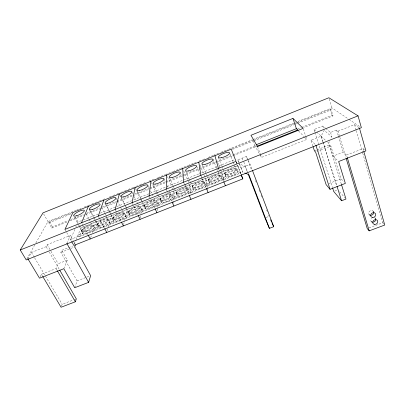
<?xml version="1.0" encoding="UTF-8"?>
<svg xmlns="http://www.w3.org/2000/svg" width="405" height="405" viewBox="0 0 405 405"><rect width="100%" height="100%" fill="white"/><g stroke="black" fill="none" stroke-linecap="round" stroke-linejoin="round"><path stroke-width="0.3" stroke-dasharray="2.02 1.52" d="M161.236 202.606L161.377 200.227L160.471 198.273A6.834 2.121 -24.3 0 1 169.999 193.919A6.834 2.121 -24.3 0 1 169.771 197.539A6.834 2.121 -24.3 0 1 160.324 200.632L161.236 202.606A6.824 2.141 -24.4 0 0 170.672 199.528A6.824 2.141 -24.4 0 0 170.885 195.878A6.824 2.141 -24.4 0 0 161.377 200.227M160.324 200.632L160.471 198.273M157.079 210.813L158.122 197.027M145.279 208.919L145.603 206.469L144.676 204.53A6.829 2.101 -24.9 0 1 154.194 200.186A6.829 2.101 -24.9 0 1 153.677 203.907A6.829 2.101 -24.9 0 1 144.342 206.96L145.279 208.919A6.819 2.126 -24.9 0 0 154.604 205.882A6.819 2.126 -24.9 0 0 155.1 202.13A6.819 2.126 -24.9 0 0 145.603 206.469M144.342 206.96L144.676 204.53M140.282 218.087L140.844 214.372M140.935 213.749L142.519 203.214M129.413 215.192L129.924 212.676L128.977 210.752A6.829 2.081 -25.5 0 1 138.485 206.413A6.829 2.081 -25.5 0 1 137.68 210.241A6.829 2.081 -25.5 0 1 128.456 213.248L129.413 215.192A6.819 2.106 -25.5 0 0 138.631 212.195A6.819 2.106 -25.5 0 0 139.411 208.342A6.819 2.106 -25.5 0 0 129.924 212.676M128.456 213.248L128.977 210.752M123.636 224.689L124.446 221.014M124.578 220.401L127.013 209.37M113.648 221.424L114.342 218.847L113.375 216.938A6.834 2.06 -26 0 1 122.867 212.605A6.834 2.06 -26 0 1 121.783 216.533A6.834 2.06 -26 0 1 112.666 219.5L113.648 221.424A6.824 2.086 -26.1 0 0 122.755 218.472A6.824 2.086 -26.1 0 0 123.819 214.518A6.824 2.086 -26.1 0 0 114.342 218.847M112.666 219.5L113.375 216.938M107.259 230.642L108.13 227.61M108.302 227.008L111.598 215.485M97.98 227.62L98.855 224.977L97.863 223.084A6.844 2.04 -26.5 0 1 107.345 218.756A6.844 2.04 -26.5 0 1 105.983 222.785A6.844 2.04 -26.5 0 1 96.977 225.712L97.98 227.62A6.834 2.06 -26.6 0 0 106.981 224.709A6.834 2.06 -26.6 0 0 108.322 220.654A6.834 2.06 -26.6 0 0 98.855 224.977M96.977 225.712L97.863 223.084M74.722 287.722L77.061 280.903L60.846 252.361L61.747 250.336L72.632 246.048M90.629 237.806L91.434 235.487M92.441 232.586L96.274 221.565L94.567 218.31M61.433 306.256L62.157 304.271L73.361 299.978M82.407 233.776L83.46 231.073A6.85 2.04 -27.1 0 1 92.912 226.754A6.85 2.04 -27.1 0 1 91.297 230.906A6.85 2.04 -27.1 0 1 82.407 233.776L81.38 231.883L82.448 229.195A6.865 2.015 -27 0 1 91.92 224.871A6.865 2.015 -27 0 1 90.285 228.997A6.865 2.015 -27 0 1 81.38 231.883M79.086 236.89L240.55 173.102L239.745 171.026L78.049 234.986L79.086 236.89L81.835 229.989L238.51 167.913L237.73 165.893L80.828 228.126L81.835 229.989M74.277 244.281L75.912 240.256M76.145 239.679L81.041 227.61L237.573 165.503M63.823 268.717L67.311 260.157L61.747 250.336M74.869 229.326L70.51 239.471L240.297 172.368M75.836 227.073L76.322 225.944M77.289 223.692L78.018 222.001L82.706 220.133M66.85 243.42L70.308 235.523L73.664 241.603M40.065 277.071L41.416 274.266L56.072 268.54L58.168 263.736L67.311 260.157M27.894 258.795L31.443 252.492L46.16 246.67L47.188 244.676L70.308 235.523M322.795 141.709L321.094 136.293L324.172 130.304L331.913 136.925L331.093 138.49M341.324 184.052L328.637 143.188L329.731 141.102M71.832 212.716L49.506 221.651L48.843 222.846L51.794 228.081L52.442 226.866L68.308 220.533M26.862 258.856L34.622 245.157M35.863 242.97L47.967 221.601L76.125 210.322M76.712 210.084L80.818 208.438M84.341 207.031L91.378 204.211M91.965 203.973L99.007 201.158M99.595 200.92L105.462 198.571M109.568 196.926L116.605 194.106M117.192 193.873L124.234 191.054M124.821 190.816L131.858 187.996M132.445 187.763L139.487 184.943M140.074 184.71L146.524 182.123M148.873 181.182L154.153 179.071M157.672 177.658L164.714 174.839M165.301 174.606L172.338 171.786M172.925 171.548L179.967 168.728M180.554 168.495L187.591 165.675M188.178 165.442L195.807 162.385M199.326 160.977L205.193 158.628M208.124 157.454L212.817 155.571M213.405 155.338L216.341 154.163M216.928 153.925L220.447 152.518M221.034 152.28L228.071 149.46M228.658 149.227L252.128 139.826M252.715 139.593L295.539 122.442M297.888 121.5L331.913 107.872L348.452 118.999M231.614 148.741L293.883 123.808M294.47 123.571L296.232 122.867M296.825 122.634L330.308 109.223L331.204 109.841L333.021 115.891L303.664 127.6M48.843 222.846L71.148 213.916M232.581 149.313L253.13 141.087M253.717 140.854L294.222 124.644M294.81 124.406L297.154 123.469M297.741 123.231L331.204 109.841M252.917 140.601L254.664 145.334L255.838 144.863M70.657 219.596L84.169 214.204M86.523 213.263L100.035 207.871M102.384 206.935L116.488 201.305M117.075 201.072L132.349 194.972M134.703 194.035L149.389 188.173M149.977 187.94L165.255 181.84M165.842 181.607L182.29 175.041M182.878 174.808L198.744 168.475M199.331 168.242L232.819 154.872M233.412 154.639L256.325 145.491M297.452 129.079L300.976 127.671M301.563 127.433L332.12 115.243L333.021 115.891M51.794 228.081L67.058 221.991M69.994 220.821L83.501 215.435M85.85 214.498L99.939 208.874M100.526 208.641L116.377 202.318M116.964 202.085L132.815 195.757M133.402 195.524L149.258 189.201M149.845 188.968L182.134 176.084M182.721 175.851L216.184 162.501M216.771 162.263L232.627 155.94M233.214 155.707L256.112 146.575M83.293 219.9L97.959 214.063M100.303 213.126L116.144 206.823M116.731 206.59L131.392 200.753M133.741 199.817L149.577 193.514M150.164 193.281L166.587 186.745M167.174 186.508L199.432 173.669M201.781 172.732L218.204 166.197M218.791 165.964L235.214 159.423M238.945 162.785L237.816 159.864L246.412 156.441L248.002 159.813M314.766 131.959L314.002 129.554L322.846 126.036L325.25 128.046M254.664 145.334L261.483 157.383L306.762 139.431L305.815 136.52M237.816 159.864L241.091 167.888L250.128 164.308L252.128 169.604M312.893 146.114L310.984 140.206L321.231 136.151L322.906 141.492M325.731 128.446L330.541 132.46L336.58 130.071L337.993 131.185L339.618 136.601M337.993 131.185L354.557 124.634L358.921 127.605M314.422 150.837L316.685 149.946M317.247 149.723L329.574 144.869L330.915 146.099L341.045 178.848L343.632 181.587M60.846 252.361L70.08 248.726M70.662 248.498L74.702 246.908M317.393 151.419L330.915 146.099M329.574 144.869L333.072 156.138L343.232 152.159L346.518 155.08L347.065 156.897M346.518 155.08L362.996 148.645L364.449 149.774M77.061 280.903L89.444 276.119M328.992 183.511L341.045 178.848M266.151 217.48L269.092 216.351L268.647 215.177M334.778 191.079L337.416 190.061M73.953 299.751L75.72 299.072M369.011 227.893L382.629 222.78L383.899 224.127M248.381 173.522L245.238 166.328L239.395 163.954L242.737 172.155L244.407 172.834M348.968 119.348L359.822 126.654M314.002 129.554L316.259 131.615M316.71 132.03L321.231 136.151M321.094 136.293L325.974 140.753M327.751 142.378L328.637 143.188M333.072 156.138L338.216 161.129M310.984 140.206L315.414 144.676M298.541 130.921L304.165 136.743M304.6 137.189L306.762 139.431M372.975 211.015L374.205 212.301M374.995 217.941L375.815 218.827M368.985 214.361L370.185 215.668M371.02 221.257L372.225 222.598M339.552 191.697L344.776 197.68M41.416 274.266L42.383 275.886M31.443 252.492L34.324 257.347M34.643 257.884L62.157 304.271M56.072 268.54L57.019 270.175M46.16 246.67L48.008 249.865M49.238 251.996L59.12 269.097M47.188 244.676L50.64 250.67M50.954 251.211L58.168 263.736M43.644 213.941L47.967 221.601M49.506 221.651L52.442 226.866M64.937 229.402L71.366 241.01M73.968 242.155L75.497 244.919M74.454 217.374L77.709 223.398M78.008 223.945L78.894 225.59M79.188 226.137L81.856 231.068M82.448 229.195L83.46 231.073M75.315 216.994L78.428 222.765M79.588 224.917L81.041 227.61M81.911 230.531L82.929 232.419M82.144 223.914L87.829 234.51M93.332 225.423L94.33 227.316M86.133 213.764L88.746 218.7M89.034 219.247L92.517 225.828A5.948 1.747 -27 0 1 85.03 231.225A5.948 1.747 -27 0 1 84.022 228.339A5.948 1.747 -27 0 1 92.517 225.828M93.768 228.764L94.785 230.688L97.078 223.95L96.096 222.072M90.588 210.716L94.284 217.769M97.418 224.39L98.415 226.294M89.287 209.451L93.342 217.181M93.636 217.733L97.403 224.912M98.825 217.242L99.67 218.872M99.954 219.414L104.48 228.116M108.859 219.272L109.836 221.181M109.588 222.507L110.58 224.446L112.418 217.87L111.456 215.981M101.802 207.512L104.353 212.488M104.637 213.04L105.771 215.252M106.059 215.804L108.044 219.672A5.933 1.767 -26.5 0 1 100.713 225.018A5.933 1.767 -26.5 0 1 99.433 222.234A5.933 1.767 -26.5 0 1 108.044 219.672M105.756 203.998L109.927 212.205M110.206 212.752L111.041 214.392M113.02 218.214L113.992 220.128M105.108 203.128L109.077 210.919M109.36 211.476L110.494 213.703M110.778 214.26L113.041 218.715M115.359 210.013L116.463 212.205M116.741 212.757L121.156 221.53M115.896 197.878L117.004 200.105M117.283 200.662L121.444 209.026M121.723 209.582L123.667 213.486M124.482 213.081L125.439 215.004M125.504 216.214L126.476 218.168L127.848 211.759L126.907 209.851M128.714 211.997L129.666 213.926M121.024 196.764L124.902 204.626M125.18 205.183L126.011 206.869M126.289 207.431L128.78 212.483M119.941 195.033L121.029 197.24M121.297 197.792L124.563 204.409M125.651 206.611L126.466 208.266M132.288 203.285L133.367 205.497M133.635 206.049L137.943 214.903M140.196 206.854L141.132 208.793M141.517 209.881L142.469 211.85L143.37 205.608L142.449 203.685M132.065 192.081L133.149 194.329M134.232 196.577L135.862 199.948M136.946 202.196L139.386 207.254M144.504 205.74L145.435 207.689M137.042 190.365L140.829 198.288M141.097 198.855L141.912 200.551M142.18 201.118L144.615 206.211M135.609 188.765L136.672 190.988M136.941 191.545L140.662 199.326M140.925 199.883L141.988 202.105M248.27 160.375L250.128 164.308M149.329 196.506L154.837 208.231M148.058 185.692L149.379 188.522M150.437 190.79L151.759 193.625M152.027 194.192L152.817 195.888M153.88 198.156L155.201 200.991M157.636 203.507L158.557 205.492L158.988 199.422L158.092 197.483M156.011 200.591L156.922 202.546M151.379 182.458L157.606 195.904M160.395 199.447L161.301 201.412M153.161 183.921L156.851 191.914M157.115 192.481L157.91 194.197M158.173 194.764L160.547 199.903M166.485 189.692L167.503 191.94M167.761 192.507L171.847 201.513M171.923 194.284L172.814 196.258M163.888 178.691L165.437 182.118M166.987 185.546L167.756 187.257M169.305 190.684L171.112 194.683M173.851 197.093L174.752 199.093L174.697 193.195L173.826 191.241M176.408 194.263A6.85 2.136 -23.8 0 0 185.966 191.13A6.85 2.136 -23.8 0 0 185.905 187.616A6.85 2.136 -23.8 0 0 176.367 191.975L176.408 194.263L177.294 196.258A6.839 2.157 -23.8 0 0 186.847 193.134A6.839 2.157 -23.8 0 0 186.766 189.591A6.839 2.157 -23.8 0 0 177.243 193.944L177.294 196.258M167.493 176.676L171.543 185.713M172.555 187.971L173.315 189.667M176.367 191.975L177.243 193.944M169.376 177.441L172.975 185.5M173.046 185.652L177.269 195.094M242.109 158.152L243.607 161.56M243.856 162.127L245.602 166.101M184.002 183.394L184.746 185.095M184.994 185.667L188.968 194.754M188.193 188.436L189.059 190.426M180.296 172.601L182.311 177.223M185.333 184.148L187.348 188.77A5.938 1.848 -23.8 0 1 179.253 193.742A5.938 1.848 -23.8 0 1 178.995 190.375A5.938 1.848 -23.8 0 1 187.348 188.77M183.698 170.864L189.12 183.394M189.651 184.964L190.507 186.933L191.044 192.659L190.168 190.639M193.453 189.864L192.588 187.859A6.87 2.147 -23.1 0 0 202.262 184.68A6.87 2.147 -23.1 0 0 201.903 181.273A6.87 2.147 -23.1 0 0 192.355 185.637L193.21 187.621L193.453 189.864A6.86 2.172 -23.1 0 0 203.118 186.705A6.86 2.172 -23.1 0 0 202.743 183.262A6.86 2.172 -23.1 0 0 193.21 187.621M185.723 171.112L189.221 179.218M189.469 179.795L190.218 181.531M190.471 182.113L193.332 188.74M196.638 166.07L200.07 174.221M201.543 177.714L203.502 182.371A5.954 1.863 -23.1 0 1 195.504 187.312A5.954 1.863 -23.1 0 1 194.957 184.047A5.954 1.863 -23.1 0 1 203.502 182.371M206.59 184.143L207.441 186.178L206.408 180.63L205.578 178.645M204.353 182.032L205.198 184.042M201.133 175.917L202.1 178.205M202.343 178.782L206.201 187.95M199.984 165.022L203.345 173.062M204.302 175.355L205.502 178.225L207.213 187.561M209.714 183.435L208.874 181.415A6.9 2.157 -22.5 0 0 218.66 178.19A6.9 2.157 -22.5 0 0 218.006 174.889A6.9 2.157 -22.5 0 0 208.443 179.258L209.714 183.435A6.89 2.182 -22.5 0 0 219.495 180.23A6.89 2.182 -22.5 0 0 218.821 176.899A6.89 2.182 -22.5 0 0 209.279 181.263M202.095 164.567L206.469 175.076M206.712 175.659L209.491 182.346M213.086 159.494L216.538 167.999M216.766 168.566L219.758 175.932A5.979 1.873 -22.5 0 1 211.861 180.838A5.979 1.873 -22.5 0 1 211.015 177.684A5.979 1.873 -22.5 0 1 219.758 175.932M223.114 177.608L223.945 179.663L221.606 172.287M218.634 168.956L219.571 171.269M219.804 171.852L223.545 181.101M220.614 175.593L221.434 177.618M217.753 162.623L221.024 170.728M224.633 172.844L225.261 174.925A6.936 2.167 -21.9 0 0 235.163 171.659A6.936 2.167 -21.9 0 0 234.206 168.465A6.936 2.167 -21.9 0 0 224.633 172.844L226.076 176.965A6.925 2.192 -21.9 0 0 235.968 173.72A6.925 2.192 -21.9 0 0 234.996 170.49A6.925 2.192 -21.9 0 0 225.443 174.864M218.33 157.398L221.748 165.923M221.975 166.49L225.757 175.912M225.261 174.925L226.076 176.965M236.135 161.777L236.601 162.952M237.522 165.306L240.995 174.221M229.858 153.449L232.986 161.453M233.209 162.025L236.115 169.452A6.009 1.878 -21.9 0 1 228.314 174.327A6.009 1.878 -21.9 0 1 227.17 171.28A6.009 1.878 -21.9 0 1 236.115 169.452M236.252 161.949L241.01 174.206M236.216 162L237.122 164.334M236.976 169.113L237.77 171.158M241.091 167.888L242.737 172.155M245.238 166.328L247.258 171.609M246.412 156.441L247.749 159.965M247.966 160.552L251.525 169.953M255.53 180.524L256.198 182.285M259.084 189.92L259.752 191.681M261.088 195.205L261.757 196.967M266.647 209.891L267.315 211.653M257.519 146.58L260.228 153.971M260.44 154.543L261.483 157.383M303.345 128.962L305.623 135.938M314.958 132.562L332.378 187.272M323.094 142.084L336.839 185.779M322.988 142.307L336.621 185.647M322.846 126.036L324.01 129.772M330.541 132.46L331.913 136.925M330.308 109.223L332.12 115.243M336.58 130.071L338.2 135.442M338.377 136.04L343.232 152.159M329.235 98.941L331.913 107.872M339.8 137.204L345.951 157.687M354.557 124.634L356.117 130.086M356.289 130.688L362.526 152.503M362.703 153.11L382.629 222.78M362.996 148.645L363.69 151.07M221.489 171.887L224.051 180.913M208.874 181.415L208.443 179.258M207.33 188.183L207.674 190.046M192.588 187.859L192.355 185.637M189.616 184.533L190.451 193.762M173.821 190.795L173.882 204.191M371.932 221.986A2.617 2.228 -32.4 0 1 371.436 218.401M374.478 217.637A2.617 2.228 -32.4 0 1 375.632 218.902M369.907 215.101A2.632 2.248 -33.1 0 1 369.654 211.238A2.632 2.248 -33.1 0 1 373.623 211.982M163.104 200.136A5.923 1.838 -24.3 0 0 171.295 195.129A5.923 1.838 -24.3 0 0 163.134 196.663A5.923 1.838 -24.3 0 0 163.104 200.136M147.055 206.484A5.918 1.823 -24.9 0 0 155.338 201.452A5.918 1.823 -24.9 0 0 147.369 202.915A5.918 1.823 -24.9 0 0 147.055 206.484M131.104 212.797A5.918 1.807 -25.5 0 0 139.482 207.73A5.918 1.807 -25.5 0 0 131.696 209.127A5.918 1.807 -25.5 0 0 131.104 212.797M115.248 219.075A5.923 1.787 -26 0 0 123.717 213.972A5.923 1.787 -26 0 0 116.119 215.303A5.923 1.787 -26 0 0 115.248 219.075"/><path stroke-width="0.61" d="M166.227 189.125L166.733 174.98M149.065 195.949L150.857 181.334M132.02 202.728L135.078 187.652M115.086 209.466L119.394 193.929M27.894 258.795L39.523 278.189L63.823 268.717L74.722 287.722L88.614 282.366L90.624 275.663L74.702 246.908L75.497 244.919M42.702 276.428L61.069 307.248L75.355 301.786L76.312 298.85L59.743 270.175M98.258 216.154L103.807 200.171M81.542 222.801L88.31 206.373M20.25 249.991L43.026 212.843L328.88 97.752L358.04 115.86L361.371 127.697L26.239 259.954L20.25 249.991L358.04 115.86M292.972 118.407L250.953 135.275L257.519 146.58L303.153 128.38L292.972 118.407L296.379 128.679L298.11 130.471M256.426 144.631L296.379 128.679M256.699 146.337L297.796 129.944M242.823 178.873L241.223 174.803L242.823 178.873L73.811 245.43L71.67 241.562M313.085 146.701L314.422 150.837L315.632 152.113L326.121 184.619L330.04 189.312L345.354 183.409L338.641 161.539L365.902 150.903L359.402 127.934M248.154 173.953L264.976 217.936L269.396 228.359L273.714 226.704L252.35 170.196M332.571 187.874L333.72 191.484L341.547 200.758L345.981 199.063L341.511 184.65M346.133 158.289L367.234 228.562L369.193 230.86L384.75 225.028L363.862 151.673M244.964 173.056L248.862 174.631L269.396 228.359M57.333 270.717L75.355 301.786M66.85 243.42L88.614 282.366M88.128 235.067L90.224 238.965M104.763 228.658L106.738 232.465M121.434 222.077L123.363 225.914M138.211 215.455L140.095 219.328M155.1 208.788L156.938 212.696M172.1 202.08L173.892 206.018M270.631 219.804L271.401 221.53M271.917 222.679L273.714 226.704M189.216 195.321L190.952 199.3M206.439 188.522L208.13 192.537M223.783 181.678L225.418 185.728M315.859 145.127L330.04 189.312M337.026 186.381L341.547 200.758M347.247 157.505L369.193 230.86M214.954 155.677L218.401 168.379M198.784 162.147L200.895 175.34M182.711 168.581L183.506 182.255M375.713 219.49A2.617 2.228 -32.4 0 1 372.539 222.137M373.704 212.579A2.632 2.248 -33.1 0 1 370.509 215.257M72.91 212.539L64.937 229.402L236.029 161.372L231.23 149.161L72.91 212.539M374.554 224.38A2.643 2.243 -32.3 0 0 377.693 221.115A2.643 2.243 -32.3 0 0 373.461 220.609A2.643 2.243 -32.3 0 0 374.554 224.38M372.519 217.439A2.663 2.268 -33 0 0 375.673 214.139A2.663 2.268 -33 0 0 371.415 213.622A2.663 2.268 -33 0 0 372.519 217.439M221.687 157.687A6.09 1.716 -22.1 0 0 229.635 152.877A6.09 1.716 -22.1 0 0 220.644 154.902A6.09 1.716 -22.1 0 0 221.687 157.687M205.031 164.339A6.06 1.706 -22.6 0 0 213.086 159.494A6.06 1.706 -22.6 0 0 204.297 161.443A6.06 1.706 -22.6 0 0 205.031 164.339M188.482 170.945A6.034 1.701 -23.2 0 0 196.638 166.07A6.034 1.701 -23.2 0 0 188.052 167.938A6.034 1.701 -23.2 0 0 188.482 170.945M172.039 177.517A6.014 1.691 -23.7 0 0 180.296 172.601A6.014 1.691 -23.7 0 0 171.907 174.398A6.014 1.691 -23.7 0 0 172.039 177.517M155.697 184.042A5.999 1.676 -24.2 0 0 164.05 179.096A5.999 1.676 -24.2 0 0 155.859 180.817A5.999 1.676 -24.2 0 0 155.697 184.042M139.462 190.527A5.994 1.66 -24.8 0 0 147.911 185.546A5.994 1.66 -24.8 0 0 139.912 187.196A5.994 1.66 -24.8 0 0 139.462 190.527M123.328 196.972A5.994 1.645 -25.3 0 0 131.868 191.96A5.994 1.645 -25.3 0 0 124.067 193.539A5.994 1.645 -25.3 0 0 123.328 196.972M107.29 203.381A5.999 1.63 -25.7 0 0 115.926 198.334A5.999 1.63 -25.7 0 0 108.312 199.837A5.999 1.63 -25.7 0 0 107.29 203.381M92.578 209.431A6.009 1.615 -26.2 0 0 100.096 204.196A6.009 1.615 -26.2 0 0 91.424 206.884A6.009 1.615 -26.2 0 0 92.578 209.431M76.717 215.764A6.024 1.595 -26.6 0 0 84.392 210.473A6.024 1.595 -26.6 0 0 75.846 213.116A6.024 1.595 -26.6 0 0 76.717 215.764"/></g></svg>
